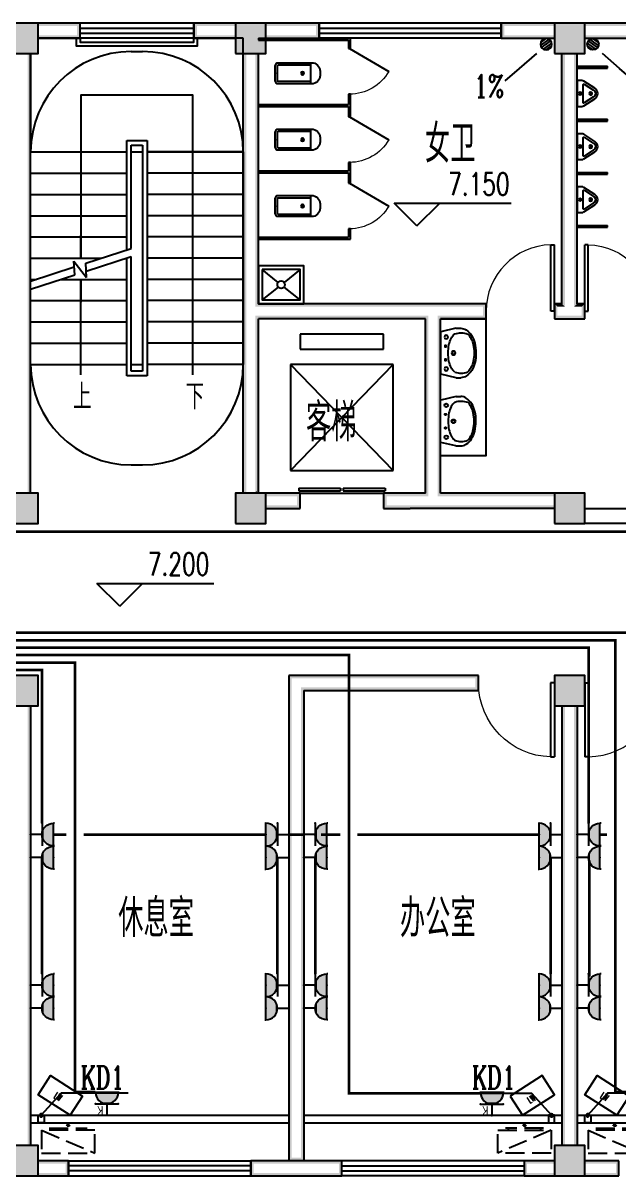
# Model space of a CAD drawing. Extents: x 6250600 to 6678662, y -692028 to -290561.
# Drawn here: x 6357684 to 6365534, y -496688 to -481488 of the extents above; entities that cross this region are included whole.
import ezdxf
from ezdxf.enums import TextEntityAlignment as Align

# ---------------------------------------------------------------- set-up
doc = ezdxf.new("R2010")
doc.units = 0
doc.header["$LTSCALE"] = 1000
doc.header["$MEASUREMENT"] = 0
doc.linetypes.add('DASH', pattern=[0.35, 0.25, -0.1])
doc.layers.get('0').update_dxf_attribs({"linetype": 'CONTINUOUS'})
for name, color, linetype in [('EQUIP-插座', 3, 'CONTINUOUS'), ('PUB_HATCH', 8, 'CONTINUOUS'), ('TEL_TEXT', 7, 'CONTINUOUS'), ('WIRE-照明', 1, 'CONTINUOUS'), ('建筑底图', 251, 'CONTINUOUS'), ('排水', 221, 'CONTINUOUS')]:
    doc.layers.add(name, color=color, linetype=linetype)
doc.styles.add('_TCH_AXIS', font='COMPLEX', dxfattribs={"bigfont": 'GBCBIG'})
doc.styles.add('_TCH_DIM', font='SIMPLEX', dxfattribs={"bigfont": 'GBCBIG'})
doc.styles.add('_TCH_LABEL', font='COMPLEX', dxfattribs={"bigfont": 'GBCBIG'})
doc.styles.add('_TEL_DIM', font='sceie.shx', dxfattribs={"width": 0.8, "height": 3.5, "bigfont": 'sceic.shx'})
doc.styles.add('DIM_FONT', font='SIMPLEX', dxfattribs={"width": 0.7, "bigfont": 'GBCBIG'})
doc.styles.add('schuco', font='sceie.shx', dxfattribs={"width": 0.7, "bigfont": 'sceic.shx'})

# ---------------------------------------------------------------- blocks, each defined once
blk = doc.blocks.new('$equip$00001848')
for p, q in [((-0.5, 1.05), (-0.5, 1)), ((0.5, 1.05), (0.5, 1)), ((0.513, 1.05), (0.513, 1)), ((1.513, 1.05), (1.513, 1)), ((-0.5, 1), (0.5, 1)), ((0.513, 1), (1.513, 1)), ((0, 0.5), (0, 0)), ((1.513, 0.5), (0.513, 0.5)), ((1.013, 0.5), (1.013, 0))]:
    blk.add_line(p, q)
for centre in [(0, 1), (1.013, 1)]:
    blk.add_arc(centre, 0.5, 180, 0)
for p in [(0, 1), (1.013, 1), (0, 0), (1.013, 0), (1.513, 0.5)]:
    blk.add_point(p)
for points in [[(0.433, 0.75), (-0.433, 0.75), (0.5, 1), (-0.5, 1)], [(0.25, 0.567), (-0.25, 0.567), (0.433, 0.75), (-0.433, 0.75)], [(0, 0.5), (0, 0.5), (0.25, 0.567), (-0.25, 0.567)], [(1.446, 0.75), (0.58, 0.75), (1.513, 1), (0.513, 1)], [(1.263, 0.567), (0.763, 0.567), (1.446, 0.75), (0.58, 0.75)], [(1.013, 0.5), (1.013, 0.5), (1.263, 0.567), (0.763, 0.567)]]:
    blk.add_solid(points)
at = {"layer": 'TEL_TEXT', "style": '_TEL_DIM', "flags": 1}
blk.add_attdef('A', text='', height=0.00002, dxfattribs=at).set_placement((0, 0), align=Align.MIDDLE_CENTER)
blk = doc.blocks.new('$equip$00001765')
for p, q in [((0, 0.55), (0, 1.05)), ((0.5, 0.55), (-0.5, 0.55)), ((-0.5, 0.05), (0.5, 0.05)), ((-0.5, 0), (-0.5, 0.05)), ((0.5, 0), (0.5, 0.05))]:
    blk.add_line(p, q)
blk.add_arc((0, 0.05), 0.5, 0, 180)
for p in [(0, 1.05), (-0.5, 0.55), (0.5, 0.55), (0, 0.05)]:
    blk.add_point(p)
for points in [[(0, 0.55), (0, 0.55), (0.25, 0.483), (-0.25, 0.483)], [(0.433, 0.3), (-0.433, 0.3), (0.5, 0.05), (-0.5, 0.05)], [(0.25, 0.483), (-0.25, 0.483), (0.433, 0.3), (-0.433, 0.3)]]:
    blk.add_solid(points)
at = {"color": 7, "style": '_TEL_DIM'}
blk.add_attdef('$TEXT$', text='', height=0.4, dxfattribs=at).set_placement((0.295, 0.837), align=Align.MIDDLE_CENTER)
at = {"color": 7, "style": '_TEL_DIM', "flags": 1}
blk.add_attdef('A', text='', height=0.00002, dxfattribs=at).set_placement((0, 0), align=Align.MIDDLE_CENTER)
blk = doc.blocks.new('_LV12')
for p, q in [((-250, -50), (-39, -219)), ((39, -219), (250, -50)), ((-250, -450), (-39, -281)), ((39, -281), (250, -450))]:
    blk.add_line(p, q)
for points in [[(300, -500), (300, 0), (-300, 0), (-300, -500)], [(250, -450), (250, -50), (-250, -50), (-250, -450)]]:
    blk.add_lwpolyline(points, close=True)
blk.add_circle((0, -250), 50)
blk = doc.blocks.new('$plan$00000344')
for p, q in [((-280, -10), (-280, 0)), ((280, 0), (280, -10)), ((-251, -189), (-251, -186)), ((-248, -183), (-250, -185))]:
    blk.add_line(p, q)
for points in [[(-280, 0), (280, 0)], [(-326, -200), (-280, -5)], [(326, -204), (280, -5)]]:
    blk.add_lwpolyline(points)
for points in [[(253, -188, 0.098208), (193, -141, 0.066287), (110, -111, 0.052428), (0, -100, 0.052428), (-110, -111, 0.066287), (-193, -141, 0.093876), (-251, -186, 0.171377)], [(-326, -200, 0.008223), (-326, -204, 0.149285)], [(-326, -266, 0.149285), (-304, -337, 0.107079), (-231, -408, 0.075625), (-131, -450, 0.062436), (-1, -467, 0.062436), (130, -452, 0.075625), (230, -410, 0.107079), (304, -339, 0.149285), (326, -268, 0.005205), (326, -266, 0.086596)], [(-250, -358, 0.091341), (-193, -401, 0.066287), (-110, -431, 0.052428), (0, -442, 0.052428), (110, -431, 0.066287), (193, -401, 0.091756), (250, -358, 0.171377)]]:
    blk.add_lwpolyline(points, format="xyb")
at = {"flags": 128}
for points in [[(-326, -204), (-326, -268)], [(326, -204), (326, -268)]]:
    blk.add_lwpolyline(points, dxfattribs=at)
for points in [[(-253, -188, 0.172546), (-250, -358, 0.726395)], [(253, -188, -0.172546), (250, -358, -0.726395)]]:
    blk.add_lwpolyline(points, format="xyb", dxfattribs=at)
for centre, radius in [((-210, -75), 24), ((-210, -75), 24), ((-210, -75), 24), ((-90, -65), 10), ((0, -170), 25), ((90, -65), 10), ((210, -75), 24)]:
    blk.add_circle(centre, radius)
at = {"lineweight": 13}
blk.add_circle((0, -170), 15, dxfattribs=at)
blk.add_arc((-250, -186), 1, 131.3224, 180)
blk = doc.blocks.new('$lvtry$00000200')
at = {"color": 0}
for p, q in [((-110, -40), (-110, -470)), ((100, -30), (-100, -30)), ((110, -470), (110, -40))]:
    blk.add_line(p, q, dxfattribs=at)
blk.add_lwpolyline([(100, 0), (-100, 0, 0.414214), (-140, -40), (-140, -480, 0.414214), (-30, -590), (30, -590, 0.414214), (140, -480), (140, -40, 0.414214)], format="xyb", close=True, dxfattribs=at)
blk.add_lwpolyline([(140, -470), (-140, -470)], dxfattribs=at)
blk.add_circle((0, -359), 20, dxfattribs=at)
for centre, start, end in [((-100, -40), 90, 180), ((100, -40), 0, 90)]:
    blk.add_arc(centre, 10, start, end, dxfattribs=at)
for p in [(0, 0), (0, -359)]:
    blk.add_point(p, dxfattribs=at)
blk = doc.blocks.new('$TCHSYS$APDOOR2D')
blk.add_line((0.5, 0), (0, 0.866))
at = {"lineweight": 13}
blk.add_arc((0.5, 0), 1, 120, 180, dxfattribs=at)
blk = doc.blocks.new('$lvtry$00000221')
at = {"color": 0}
for p, q in [((-124, -91), (-43, -216)), ((-116, -76), (116, -76)), ((43, -216), (124, -91))]:
    blk.add_line(p, q, dxfattribs=at)
blk.add_lwpolyline([(69, -231, -0.57735), (-69, -231), (-162, -88, -0.145378), (-170, -61), (-170, 0), (170, 0), (170, -61, -0.145378), (162, -88)], format="xyb", close=True, dxfattribs=at)
for centre, radius in [((0, -38), 17.7), ((0, -177), 20)]:
    blk.add_circle(centre, radius, dxfattribs=at)
for centre, radius, start, end in [((-116, -86), 10, 90, 213.0863), ((116, -86), 10, 326.9137, 90), ((0, -191), 50, 210, 330)]:
    blk.add_arc(centre, radius, start, end, dxfattribs=at)
for p in [(0, -38), (0, -177)]:
    blk.add_point(p, dxfattribs=at)
blk = doc.blocks.new('A$C2E081725')
at = {"linetype": 'DASH'}
for p, q in [((700, 94), (0, 394)), ((600, 64), (100, 64)), ((138, 94), (138, 64)), ((350, 8), (327, 39)), ((350, 49), (350, 0)), ((350, 8), (373, 39)), ((563, 94), (563, 64))]:
    blk.add_line(p, q, dxfattribs=at)
blk.add_lwpolyline([(0, 394), (0, 94), (700, 94), (700, 394)], close=True, dxfattribs=at)
blk = doc.blocks.new('$lvtry$00000171')
at = {"layer": '排水'}
for p, q in [((-74, 11), (-11, 74)), ((-70, -27), (27, 70)), ((-53, -53), (53, 53)), ((-27, -70), (70, 27)), ((11, -74), (74, -11))]:
    blk.add_line(p, q, dxfattribs=at)
blk.add_circle((0, 0), 75, dxfattribs=at)
blk.add_point((0, 0), dxfattribs=at)
blk = doc.blocks.new('_FZH')
blk.add_lwpolyline([(-0.5, -0.5), (0.5, -0.5), (0.5, 0.5), (-0.5, 0.5)], close=True)
at = {"layer": 'PUB_HATCH'}
blk.add_solid([(-0.5, -0.5), (0.5, -0.5), (-0.5, 0.5), (0.5, 0.5)], dxfattribs=at)
blk = doc.blocks.new('$WINLIB2D$00000001')
at = {"color": 0}
for points in [[(-0.5, 0.5), (-0.5, -0.5)], [(-0.5, 0.5), (0.5, 0.5)], [(0.5, -0.5), (0.5, 0.5)], [(0.5, 0.1667), (-0.5, 0.1667)], [(0.5, -0.1667), (-0.5, -0.1667)], [(-0.5, -0.5), (0.5, -0.5)]]:
    blk.add_lwpolyline(points, dxfattribs=at)
blk = doc.blocks.new('$TCHSYS$WIN2D')
for p, q in [((-0.5, 0.5), (0.5, 0.5)), ((-0.5, 0.5), (-0.5, -0.5)), ((0.5, 0.5), (0.5, -0.5)), ((0.5, 0.167), (-0.5, 0.167)), ((0.5, -0.167), (-0.5, -0.167)), ((-0.5, -0.5), (0.5, -0.5))]:
    blk.add_line(p, q)
blk = doc.blocks.new('$DorLib2D$00000001')
for p, q in [((0.45, 0.975), (0.5, 0.975)), ((0.45, 0), (0.45, 0.975)), ((0.5, 0), (0.5, 0.975)), ((0.5, 0), (0.45, 0))]:
    blk.add_line(p, q)
at = {"lineweight": 13}
blk.add_arc((0.475, 0), 0.975, 91.4693, 180, dxfattribs=at)
blk = doc.blocks.new('$TCHSYS$LDOR22D')
for p, q in [((-0.517, 0.833), (-0.017, 0.833)), ((-0.517, 0.833), (-0.517, 0.667)), ((-0.017, 0.833), (-0.017, 0.667)), ((0.017, 0.833), (0.017, 0.667)), ((0.017, 0.833), (0.517, 0.833)), ((0.517, 0.833), (0.517, 0.667)), ((-0.517, 0.667), (-0.017, 0.667)), ((0.017, 0.667), (0.517, 0.667)), ((-0.5, 0.5), (0.5, 0.5))]:
    blk.add_line(p, q)

msp = doc.modelspace()

# ---------------------------------------------------------------- hatches: boundary and pattern name
at = {"layer": '建筑底图'}
for points in [[(6357884.5, -481487.6), (6357484.5, -481487.6), (6357524.5, -481527.6), (6357844.5, -481527.6)], [(6357884.5, -481887.6), (6357884.5, -481487.6), (6357844.5, -481527.6), (6357844.5, -481847.6)], [(6357884.5, -481487.6), (6357884.5, -481527.6), (6358394.5, -481527.6), (6358434.5, -481487.6)], [(6358434.5, -481687.6), (6358434.5, -481487.6), (6358394.5, -481527.6), (6358394.5, -481647.6)], [(6360484.5, -481527.6), (6360484.5, -481487.6), (6359934.5, -481487.6), (6359974.5, -481527.6)], [(6359934.5, -481487.6), (6359934.5, -481687.6), (6359974.5, -481647.6), (6359974.5, -481527.6)], [(6360884.5, -481487.6), (6360484.5, -481487.6), (6360524.5, -481527.6), (6360844.5, -481527.6)], [(6360484.5, -481487.6), (6360484.5, -481887.6), (6360524.5, -481847.6), (6360524.5, -481527.6)], [(6360884.5, -481887.6), (6360884.5, -481487.6), (6360844.5, -481527.6), (6360844.5, -481847.6)], [(6360884.5, -481487.6), (6360884.5, -481527.6), (6361544.5, -481527.6), (6361584.5, -481487.6)], [(6361584.5, -481687.6), (6361584.5, -481487.6), (6361544.5, -481527.6), (6361544.5, -481647.6)], [(6364684.5, -481527.6), (6364684.5, -481487.6), (6363984.5, -481487.6), (6364024.5, -481527.6)], [(6363984.5, -481487.6), (6363984.5, -481687.6), (6364024.5, -481647.6), (6364024.5, -481527.6)], [(6365084.5, -481487.6), (6364684.5, -481487.6), (6364724.5, -481527.6), (6365044.5, -481527.6)], [(6364684.5, -481487.6), (6364684.5, -481887.6), (6364724.5, -481847.6), (6364724.5, -481527.6)], [(6365084.5, -481887.6), (6365084.5, -481487.6), (6365044.5, -481527.6), (6365044.5, -481847.6)], [(6365084.5, -481487.6), (6365084.5, -481527.6), (6365744.5, -481527.6), (6365784.5, -481487.6)], [(6357884.5, -481647.6), (6357884.5, -481687.6), (6358434.5, -481687.6), (6358394.5, -481647.6)], [(6360484.5, -481687.6), (6360484.5, -481647.6), (6359974.5, -481647.6), (6359934.5, -481687.6)], [(6360884.5, -481647.6), (6360884.5, -481687.6), (6361584.5, -481687.6), (6361544.5, -481647.6)], [(6364684.5, -481687.6), (6364684.5, -481647.6), (6364024.5, -481647.6), (6363984.5, -481687.6)], [(6365084.5, -481647.6), (6365084.5, -481687.6), (6365784.5, -481687.6), (6365744.5, -481647.6)], [(6357484.5, -481887.6), (6357884.5, -481887.6), (6357844.5, -481847.6), (6357524.5, -481847.6)], [(6357784.5, -481887.6), (6357744.5, -481887.6), (6357744.5, -486387.5), (6357784.5, -486387.5)], [(6360484.5, -481887.6), (6360884.5, -481887.6), (6360844.5, -481847.6), (6360524.5, -481847.6)], [(6360624.5, -481887.6), (6360584.5, -481887.6), (6360584.5, -485287.6), (6360624.5, -485287.6)], [(6360784.5, -481887.6), (6360744.5, -481887.6), (6360744.5, -485227.6), (6360784.5, -485187.6)], [(6364684.5, -481887.6), (6365084.5, -481887.6), (6365044.5, -481847.6), (6364724.5, -481847.6)], [(6364824.5, -481887.6), (6364784.5, -481887.6), (6364784.5, -485187.6), (6364824.5, -485227.6)], [(6364984.5, -481887.6), (6364944.5, -481887.6), (6364944.5, -485227.6), (6364984.5, -485187.6)], [(6360584.5, -487687.6), (6360624.5, -487687.6), (6360624.5, -485287.6), (6360584.5, -485287.6)], [(6362784.5, -485187.6), (6360784.5, -485187.6), (6360744.5, -485227.6), (6362784.5, -485227.6)], [(6363084.5, -485187.6), (6362784.5, -485187.6), (6362784.5, -485227.6), (6363084.5, -485227.6)], [(6363784.5, -485187.6), (6363084.5, -485187.6), (6363084.5, -485227.6), (6363744.5, -485227.6)], [(6363784.5, -485387.6), (6363784.5, -485187.6), (6363744.5, -485227.6), (6363744.5, -485347.6)], [(6364784.5, -485187.6), (6364684.5, -485187.6), (6364724.5, -485227.6), (6364824.5, -485227.6)], [(6364684.5, -485187.6), (6364684.5, -485387.6), (6364724.5, -485347.6), (6364724.5, -485227.6)], [(6365084.5, -485187.6), (6364984.5, -485187.6), (6364944.5, -485227.6), (6365044.5, -485227.6)], [(6365084.5, -485387.6), (6365084.5, -485187.6), (6365044.5, -485227.6), (6365044.5, -485347.6)], [(6362784.5, -485387.6), (6360784.5, -485387.6), (6360744.5, -485347.6), (6362784.5, -485347.6)], [(6360744.5, -487687.6), (6360784.5, -487687.6), (6360784.5, -485387.6), (6360744.5, -485347.6)], [(6362984.5, -485387.6), (6362784.5, -485387.6), (6362784.5, -485347.6), (6363024.5, -485347.6)], [(6362984.5, -487687.6), (6362984.5, -485387.6), (6363024.5, -485347.6), (6363024.5, -487727.6)], [(6363184.5, -487687.6), (6363184.5, -485387.6), (6363144.5, -485347.6), (6363144.5, -487727.6)], [(6363184.5, -485387.6), (6363784.5, -485387.6), (6363744.5, -485347.6), (6363144.5, -485347.6)], [(6364684.5, -485387.6), (6364884.5, -485387.6), (6364884.5, -485347.6), (6364724.5, -485347.6)], [(6364884.5, -485387.6), (6365084.5, -485387.6), (6365044.5, -485347.6), (6364884.5, -485347.6)], [(6357744.5, -487687.6), (6357784.5, -487687.6), (6357784.5, -486387.5), (6357744.5, -486387.5)], [(6357884.5, -487687.6), (6357484.5, -487687.6), (6357524.5, -487727.6), (6357844.5, -487727.6)], [(6357884.5, -488087.6), (6357884.5, -487687.6), (6357844.5, -487727.6), (6357844.5, -488047.6)], [(6360884.5, -487687.6), (6360484.5, -487687.6), (6360524.5, -487727.6), (6360844.5, -487727.6)], [(6360484.5, -487687.6), (6360484.5, -488087.6), (6360524.5, -488047.6), (6360524.5, -487727.6)], [(6360727.9, -487687.6), (6360784.5, -487687.6), (6360756.2, -487659.3)], [(6360884.5, -488087.6), (6360884.5, -487687.6), (6360844.5, -487727.6), (6360844.5, -488047.6)], [(6360884.5, -487687.6), (6360884.5, -487727.6), (6361294.5, -487727.6), (6361334.5, -487687.6)], [(6361334.5, -487887.6), (6361334.5, -487687.6), (6361294.5, -487727.6), (6361294.5, -487847.6)], [(6362784.5, -487687.6), (6362434.5, -487687.6), (6362474.5, -487727.6), (6362784.5, -487727.6)], [(6362434.5, -487687.6), (6362434.5, -487887.6), (6362474.5, -487847.6), (6362474.5, -487727.6)], [(6362984.5, -487687.6), (6362784.5, -487687.6), (6362784.5, -487727.6), (6363024.5, -487727.6)], [(6364684.5, -487727.6), (6364684.5, -487687.6), (6363184.5, -487687.6), (6363144.5, -487727.6)], [(6365084.5, -487687.6), (6364684.5, -487687.6), (6364724.5, -487727.6), (6365044.5, -487727.6)], [(6364684.5, -487687.6), (6364684.5, -488087.6), (6364724.5, -488047.6), (6364724.5, -487727.6)], [(6365084.5, -488087.6), (6365084.5, -487687.6), (6365044.5, -487727.6), (6365044.5, -488047.6)], [(6360884.5, -487847.6), (6360884.5, -487887.6), (6361334.5, -487887.6), (6361294.5, -487847.6)], [(6362434.5, -487887.6), (6362784.5, -487887.6), (6362784.5, -487847.6), (6362474.5, -487847.6)], [(6363084.5, -487887.6), (6362784.5, -487887.6), (6362784.5, -487847.6), (6363084.5, -487847.6)], [(6364684.5, -487887.6), (6364684.5, -487847.6), (6363084.5, -487847.6), (6363084.5, -487887.6)], [(6357484.5, -488087.6), (6357884.5, -488087.6), (6357844.5, -488047.6), (6357524.5, -488047.6)], [(6360484.5, -488087.6), (6360884.5, -488087.6), (6360844.5, -488047.6), (6360524.5, -488047.6)], [(6364684.5, -488087.6), (6365084.5, -488087.6), (6365044.5, -488047.6), (6364724.5, -488047.6)], [(6357884.5, -490087.6), (6357484.5, -490087.6), (6357524.5, -490127.6), (6357844.5, -490127.6)], [(6357884.5, -490487.6), (6357884.5, -490087.6), (6357844.5, -490127.6), (6357844.5, -490447.6)], [(6363684.5, -490087.6), (6361184.5, -490087.6), (6361224.5, -490127.6), (6363644.5, -490127.6)], [(6361184.5, -490087.6), (6361184.5, -496487.6), (6361224.5, -496487.6), (6361224.5, -490127.6)], [(6363684.5, -490287.6), (6363684.5, -490087.6), (6363644.5, -490127.6), (6363644.5, -490247.6)], [(6365084.5, -490087.6), (6364684.5, -490087.6), (6364724.5, -490127.6), (6365044.5, -490127.6)], [(6364684.5, -490087.6), (6364684.5, -490487.6), (6364724.5, -490447.6), (6364724.5, -490127.6)], [(6365084.5, -490487.6), (6365084.5, -490087.6), (6365044.5, -490127.6), (6365044.5, -490447.6)], [(6361384.5, -490287.6), (6363684.5, -490287.6), (6363644.5, -490247.6), (6361344.5, -490247.6)], [(6361384.5, -490287.6), (6361384.5, -496487.6), (6361344.5, -496487.6), (6361344.5, -490247.6)], [(6357484.5, -490487.6), (6357884.5, -490487.6), (6357844.5, -490447.6), (6357524.5, -490447.6)], [(6357744.5, -496287.6), (6357784.5, -496287.6), (6357784.5, -490487.6), (6357744.5, -490487.6)], [(6364684.5, -490487.6), (6365084.5, -490487.6), (6365044.5, -490447.6), (6364724.5, -490447.6)], [(6364784.5, -496287.6), (6364824.5, -496287.6), (6364824.5, -490487.6), (6364784.5, -490487.6)], [(6364944.5, -496287.6), (6364984.5, -496287.6), (6364984.5, -490487.6), (6364944.5, -490487.6)], [(6357884.5, -496287.6), (6357484.5, -496287.6), (6357524.5, -496327.6), (6357844.5, -496327.6)], [(6357884.5, -496687.6), (6357884.5, -496287.6), (6357844.5, -496327.6), (6357844.5, -496647.6)], [(6365084.5, -496287.6), (6364684.5, -496287.6), (6364724.5, -496327.6), (6365044.5, -496327.6)], [(6364684.5, -496287.6), (6364684.5, -496687.6), (6364724.5, -496647.6), (6364724.5, -496327.6)], [(6365084.5, -496687.6), (6365084.5, -496287.6), (6365044.5, -496327.6), (6365044.5, -496647.6)], [(6357884.5, -496487.6), (6357884.5, -496527.6), (6358244.5, -496527.6), (6358284.5, -496487.6)], [(6358284.5, -496687.6), (6358284.5, -496487.6), (6358244.5, -496527.6), (6358244.5, -496647.6)], [(6361284.5, -496487.6), (6360684.5, -496487.6), (6360724.5, -496527.6), (6361284.5, -496527.6)], [(6360684.5, -496487.6), (6360684.5, -496687.6), (6360724.5, -496647.6), (6360724.5, -496527.6)], [(6361384.5, -496487.6), (6361184.5, -496487.6), (6361184.5, -496447.6), (6361384.5, -496447.6)], [(6361884.5, -496487.6), (6361284.5, -496487.6), (6361284.5, -496527.6), (6361844.5, -496527.6)], [(6361884.5, -496687.6), (6361884.5, -496487.6), (6361844.5, -496527.6), (6361844.5, -496647.6)], [(6364684.5, -496527.6), (6364684.5, -496487.6), (6364284.5, -496487.6), (6364324.5, -496527.6)], [(6364284.5, -496487.6), (6364284.5, -496687.6), (6364324.5, -496647.6), (6364324.5, -496527.6)], [(6365084.5, -496487.6), (6365084.5, -496527.6), (6365494.5, -496527.6), (6365534.5, -496487.6)], [(6365534.5, -496687.6), (6365534.5, -496487.6), (6365494.5, -496527.6), (6365494.5, -496647.6)], [(6357484.5, -496687.6), (6357884.5, -496687.6), (6357844.5, -496647.6), (6357524.5, -496647.6)], [(6357884.5, -496647.6), (6357884.5, -496687.6), (6358284.5, -496687.6), (6358244.5, -496647.6)], [(6360684.5, -496687.6), (6361284.5, -496687.6), (6361284.5, -496647.6), (6360724.5, -496647.6)], [(6361284.5, -496687.6), (6361884.5, -496687.6), (6361844.5, -496647.6), (6361284.5, -496647.6)], [(6364684.5, -496687.6), (6364684.5, -496647.6), (6364324.5, -496647.6), (6364284.5, -496687.6)], [(6364684.5, -496687.6), (6365084.5, -496687.6), (6365044.5, -496647.6), (6364724.5, -496647.6)], [(6365084.5, -496647.6), (6365084.5, -496687.6), (6365534.5, -496687.6), (6365494.5, -496647.6)]]:
    msp.add_hatch(color=256, dxfattribs=at).paths.add_polyline_path(points)

# ---------------------------------------------------------------- linework, layer by layer
at = {"layer": 'WIRE-照明', "color": 1, "const_width": 35}
for points in [[(6357934.5, -492037.1), (6357934.5, -490016.5), (6354668.7, -490016.5), (6354668.7, -486588.9)], [(6358638.5, -495580.1), (6358369, -495580.1), (6358369, -489918.5), (6354786.5, -489918.5), (6354786.5, -486667.5)], [(6371024.9, -495597.7), (6369217.8, -495597.7), (6369217.8, -489526.7), (6355266.5, -489526.7), (6355266.5, -486667.5)], [(6358256.5, -492186.9), (6358084.5, -492186.9)], [(6360884.5, -492186.9), (6358481.5, -492186.9)], [(6361384.5, -492187.1), (6361184.5, -492187.1)], [(6361684.5, -492187), (6361609.5, -492186.9)], [(6361864.9, -492187), (6361684.5, -492187)], [(6364484.5, -492187.1), (6362089.9, -492187)], [(6365376.5, -492187), (6365284.5, -492186.9)], [(6357934.5, -494023.8), (6357934.5, -492490.9)], [(6361034.5, -494023.8), (6361034.5, -492490.9)], [(6361534.5, -494023.8), (6361534.5, -492490.9)], [(6364634.5, -494023.8), (6364634.5, -492490.9)], [(6365144.5, -494061.3), (6365144.5, -492528.4)]]:
    msp.add_lwpolyline(points, dxfattribs=at)
at = {"layer": 'WIRE-照明', "const_width": 35}
for points in [[(6354906.5, -486667.5), (6354906.5, -489820.6), (6361977.4, -489820.6), (6361977.4, -495597.7), (6363711.5, -495597.7)], [(6355026.5, -486667.5), (6355026.5, -489722.6), (6365134.5, -489722.6), (6365134.5, -492037.1)], [(6355146.5, -486667.5), (6355146.5, -489624.7), (6365489, -489624.7), (6365489, -495581.6), (6365733.1, -495581.6)], [(6355386.5, -486907.8), (6355386.5, -488194.1), (6367236.1, -488194.1), (6367236.1, -487311.7)]]:
    msp.add_lwpolyline(points, dxfattribs=at)
at = {"layer": '建筑底图'}
for p, q in [((6358434.5, -481487.6), (6357884.5, -481487.6)), ((6358434.5, -481687.6), (6358434.5, -481487.6)), ((6360484.5, -481487.6), (6359934.5, -481487.6)), ((6359934.5, -481487.6), (6359934.5, -481687.6)), ((6361584.5, -481487.6), (6360884.5, -481487.6)), ((6361584.5, -481687.6), (6361584.5, -481487.6)), ((6364684.5, -481487.6), (6363984.5, -481487.6)), ((6363984.5, -481487.6), (6363984.5, -481687.6)), ((6365784.5, -481487.6), (6365084.5, -481487.6)), ((6360584.5, -481687.6), (6357884.5, -481687.6)), ((6357884.5, -481687.6), (6358434.5, -481687.6)), ((6360484.5, -481687.6), (6357884.5, -481687.6)), ((6359934.5, -481687.6), (6360484.5, -481687.6)), ((6360584.5, -483087.6), (6360584.5, -481687.6)), ((6360784.5, -481687.6), (6360784.5, -481712.6)), ((6360784.5, -481687.6), (6361997, -481687.6)), ((6360884.5, -481687.6), (6361584.5, -481687.6)), ((6361997, -481825.1), (6361997, -481687.6)), ((6363984.5, -481687.6), (6364684.5, -481687.6)), ((6365084.5, -481687.6), (6365784.5, -481687.6)), ((6360784.5, -481712.6), (6361972, -481712.6)), ((6361972, -481712.6), (6361972, -481825.1)), ((6361972, -481825.1), (6361997, -481825.1)), ((6357784.5, -481887.6), (6357784.5, -483087.6)), ((6357784.5, -486387.5), (6357784.5, -481887.6)), ((6357784.5, -481887.6), (6357784.5, -483187.6)), ((6359109.5, -481862.6), (6359259.5, -481862.6)), ((6360584.5, -485287.6), (6360584.5, -481887.6)), ((6360584.5, -483187.6), (6360584.5, -481887.6)), ((6360784.5, -485187.6), (6360784.5, -481887.6)), ((6364784.5, -485187.6), (6364784.5, -481887.6)), ((6364984.5, -485187.6), (6364984.5, -481887.6)), ((6364984.5, -482082), (6364984.5, -482057)), ((6364984.5, -482057), (6365384.5, -482057)), ((6364984.5, -482082), (6365384.5, -482082)), ((6365384.5, -482082), (6365384.5, -482057)), ((6361972, -482425.1), (6361972, -482562.6)), ((6361997, -482425.1), (6361972, -482425.1)), ((6361997, -482575.1), (6361997, -482425.1)), ((6360784.5, -482562.6), (6360784.5, -482587.6)), ((6360784.5, -482562.6), (6361972, -482562.6)), ((6360784.5, -482587.6), (6361972, -482587.6)), ((6361972, -482587.6), (6361972, -482725.1)), ((6361997, -482725.1), (6361997, -482575.1)), ((6361972, -482725.1), (6361997, -482725.1)), ((6364984.5, -482781.4), (6364984.5, -482756.4)), ((6364984.5, -482756.4), (6365384.5, -482756.4)), ((6364984.5, -482781.4), (6365384.5, -482781.4)), ((6365384.5, -482781.4), (6365384.5, -482756.4)), ((6359049.5, -484478.7), (6359049.5, -483037.6)), ((6359049.5, -483037.6), (6359319.5, -483037.6)), ((6359319.5, -483037.6), (6359319.5, -486137.6)), ((6357784.5, -484890.9), (6357784.5, -483187.6)), ((6357784.5, -483187.6), (6359049.5, -483187.6)), ((6357784.5, -483187.6), (6359049.5, -483187.6)), ((6359109.5, -484459.1), (6359109.5, -483097.6)), ((6359109.5, -483097.6), (6359259.5, -483097.6)), ((6359109.5, -484459.1), (6359109.5, -483187.6)), ((6359109.5, -483187.6), (6359259.5, -483187.6)), ((6359259.5, -483097.6), (6359259.5, -486077.6)), ((6359259.5, -483187.6), (6359259.5, -485987.6)), ((6360584.5, -483187.6), (6359319.5, -483187.6)), ((6359319.5, -483187.6), (6360584.5, -483187.6)), ((6360584.5, -483187.6), (6360584.5, -485987.6)), ((6361972, -483325.1), (6361972, -483437.6)), ((6361997, -483325.1), (6361972, -483325.1)), ((6361997, -483450.1), (6361997, -483325.1)), ((6357784.5, -483467.6), (6359049.5, -483467.6)), ((6360584.5, -483467.6), (6359319.5, -483467.6)), ((6360784.5, -483437.6), (6360784.5, -483462.6)), ((6360784.5, -483437.6), (6361972, -483437.6)), ((6360784.5, -483462.6), (6361972, -483462.6)), ((6361972, -483462.6), (6361972, -483600.1)), ((6361997, -483600.1), (6361997, -483450.1)), ((6364984.5, -483480.9), (6364984.5, -483455.9)), ((6364984.5, -483455.9), (6365384.5, -483455.9)), ((6364984.5, -483480.9), (6365384.5, -483480.9)), ((6365384.5, -483480.9), (6365384.5, -483455.9)), ((6361972, -483600.1), (6361997, -483600.1)), ((6357784.5, -483747.6), (6359049.5, -483747.6)), ((6360584.5, -483747.6), (6359319.5, -483747.6)), ((6362874, -484162.8), (6362574, -483862.8)), ((6362574, -483862.8), (6364114.3, -483862.8)), ((6362874, -484162.8), (6363174, -483862.8)), ((6357784.5, -484027.6), (6359049.5, -484027.6)), ((6360584.5, -484027.6), (6359319.5, -484027.6)), ((6361972, -484200.1), (6361972, -484312.6)), ((6361997, -484200.1), (6361972, -484200.1)), ((6361997, -484337.6), (6361997, -484200.1)), ((6364984.5, -484180.4), (6364984.5, -484155.4)), ((6364984.5, -484155.4), (6365384.5, -484155.4)), ((6364984.5, -484180.4), (6365384.5, -484180.4)), ((6365384.5, -484180.4), (6365384.5, -484155.4)), ((6357784.5, -484307.6), (6359049.5, -484307.6)), ((6360584.5, -484307.6), (6359319.5, -484307.6)), ((6360784.5, -484312.6), (6360784.5, -484337.6)), ((6360784.5, -484312.6), (6361972, -484312.6)), ((6360784.5, -484337.6), (6361997, -484337.6)), ((6358510.7, -484654.3), (6359109.5, -484459.1)), ((6358516.2, -484757.6), (6359109.5, -484564.3)), ((6359109.5, -485987.6), (6359109.5, -484564.3)), ((6359109.5, -486077.6), (6359109.5, -484564.3)), ((6357784.5, -484587.6), (6358715.2, -484587.6)), ((6357784.5, -484890.9), (6358358.8, -484703.7)), ((6357784.5, -485427.6), (6357784.5, -484705)), ((6358364.3, -484807.1), (6358354.8, -484628.9)), ((6358354.8, -484628.9), (6358520.6, -484840.8)), ((6358520.6, -484840.8), (6358510.7, -484654.3)), ((6359037.9, -484587.6), (6359049.5, -484587.6)), ((6359049.5, -486137.6), (6359049.5, -484583.8)), ((6360584.5, -484587.6), (6359319.5, -484587.6)), ((6357784.5, -484996.1), (6358364.3, -484807.1)), ((6357784.5, -484867.6), (6357856, -484867.6)), ((6358178.8, -484867.6), (6359049.5, -484867.6)), ((6360584.5, -484867.6), (6359319.5, -484867.6)), ((6357784.5, -485987.6), (6357784.5, -484996.1)), ((6357784.5, -485147.6), (6359049.5, -485147.6)), ((6360584.5, -485147.6), (6359319.5, -485147.6)), ((6360584.5, -487687.6), (6360584.5, -485287.6)), ((6362784.5, -485187.6), (6360784.5, -485187.6)), ((6363084.5, -485187.6), (6362784.5, -485187.6)), ((6363784.5, -485187.6), (6363084.5, -485187.6)), ((6363784.5, -485387.6), (6363784.5, -485187.6)), ((6364784.5, -485187.6), (6364684.5, -485187.6)), ((6364684.5, -485187.6), (6364684.5, -485387.6)), ((6365084.5, -485187.6), (6364984.5, -485187.6)), ((6365084.5, -485387.6), (6365084.5, -485187.6)), ((6357784.5, -485427.6), (6359049.5, -485427.6)), ((6360584.5, -485427.6), (6359319.5, -485427.6)), ((6362784.5, -485387.6), (6360784.5, -485387.6)), ((6360784.5, -487687.6), (6360784.5, -485387.6)), ((6362984.5, -485387.6), (6362784.5, -485387.6)), ((6362984.5, -487687.6), (6362984.5, -485387.6)), ((6363184.5, -487687.6), (6363184.5, -485387.6)), ((6363184.5, -485387.6), (6363784.5, -485387.6)), ((6364684.5, -485387.6), (6364884.5, -485387.6)), ((6364884.5, -485387.6), (6365084.5, -485387.6)), ((6362434.5, -485587.6), (6361334.5, -485587.6)), ((6361334.5, -485587.6), (6361334.5, -485787.6)), ((6362434.5, -485787.6), (6362434.5, -485587.6)), ((6357784.5, -485707.6), (6359049.5, -485707.6)), ((6360584.5, -485707.6), (6359319.5, -485707.6)), ((6361334.5, -485787.6), (6362434.5, -485787.6)), ((6357784.5, -485987.6), (6359049.5, -485987.6)), ((6359109.5, -485987.6), (6359259.5, -485987.6)), ((6359259.5, -486077.6), (6359109.5, -486077.6)), ((6360584.5, -485987.6), (6359319.5, -485987.6)), ((6361209.5, -487387.6), (6362559.5, -485987.6)), ((6361209.5, -485987.6), (6362559.5, -487387.6)), ((6362559.5, -485987.6), (6361209.5, -485987.6)), ((6361209.5, -485987.6), (6361209.5, -487387.6)), ((6362559.5, -487387.6), (6362559.5, -485987.6)), ((6359319.5, -486137.6), (6359049.5, -486137.6)), ((6357784.5, -487687.6), (6357784.5, -486387.5)), ((6359109.5, -487312.6), (6359259.5, -487312.6)), ((6361209.5, -487387.6), (6362559.5, -487387.6)), ((6361334.5, -487687.6), (6360884.5, -487687.6)), ((6361334.5, -487887.6), (6361334.5, -487687.6)), ((6362784.5, -487687.6), (6362434.5, -487687.6)), ((6362434.5, -487687.6), (6362434.5, -487887.6)), ((6362984.5, -487687.6), (6362784.5, -487687.6)), ((6364684.5, -487687.6), (6363184.5, -487687.6)), ((6360884.5, -487887.6), (6361334.5, -487887.6)), ((6362434.5, -487887.6), (6362784.5, -487887.6)), ((6363084.5, -487887.6), (6362784.5, -487887.6)), ((6364684.5, -487887.6), (6363084.5, -487887.6)), ((6365084.5, -487887.6), (6366284.5, -487887.6)), ((6366284.5, -488087.6), (6365084.5, -488087.6)), ((6358958.3, -489174.8), (6358658.3, -488874.8)), ((6358658.3, -488874.8), (6360198.6, -488874.8)), ((6358958.3, -489174.8), (6359258.3, -488874.8)), ((6363684.5, -490087.6), (6361184.5, -490087.6)), ((6361184.5, -490087.6), (6361184.5, -496487.6)), ((6363684.5, -490287.6), (6363684.5, -490087.6)), ((6361384.5, -490287.6), (6363684.5, -490287.6)), ((6361384.5, -490287.6), (6361384.5, -496487.6)), ((6357784.5, -490487.6), (6357784.5, -496287.6)), ((6364784.5, -490487.6), (6364784.5, -496287.6)), ((6364984.5, -490487.6), (6364984.5, -496287.6)), ((6357784.5, -495887.6), (6361184.5, -495887.6)), ((6361384.5, -495887.6), (6364784.5, -495887.6)), ((6364984.5, -495887.6), (6368484.5, -495887.6)), ((6357784.5, -495987.6), (6361184.5, -495987.6)), ((6361384.5, -495987.6), (6364784.5, -495987.6)), ((6364984.5, -495987.6), (6368484.5, -495987.6)), ((6358284.5, -496487.6), (6357884.5, -496487.6)), ((6358284.5, -496687.6), (6358284.5, -496487.6)), ((6361284.5, -496487.6), (6360684.5, -496487.6)), ((6360684.5, -496487.6), (6360684.5, -496687.6)), ((6361384.5, -496487.6), (6361184.5, -496487.6)), ((6361884.5, -496487.6), (6361284.5, -496487.6)), ((6361884.5, -496687.6), (6361884.5, -496487.6)), ((6364684.5, -496487.6), (6364284.5, -496487.6)), ((6364284.5, -496487.6), (6364284.5, -496687.6)), ((6365534.5, -496487.6), (6365084.5, -496487.6)), ((6365534.5, -496687.6), (6365534.5, -496487.6)), ((6357884.5, -496687.6), (6358284.5, -496687.6)), ((6360684.5, -496687.6), (6361284.5, -496687.6)), ((6361284.5, -496687.6), (6361884.5, -496687.6)), ((6364284.5, -496687.6), (6364684.5, -496687.6)), ((6365084.5, -496687.6), (6365534.5, -496687.6))]:
    msp.add_line(p, q, dxfattribs=at)
for points in [[(6358384.5, -481687.6), (6358384.5, -481787.6), (6359984.5, -481787.6), (6359984.5, -481687.6)], [(6358434.5, -481687.6), (6358434.5, -481737.6), (6359934.5, -481737.6), (6359934.5, -481687.6)], [(6364036.2, -482249.6), (6364225.4, -482084.6), (6364451.6, -481887.5)], [(6365732.8, -482249.6), (6365543.5, -482084.6), (6365317.4, -481887.5)], [(6359922, -486127.6), (6359922, -482437.6), (6358447, -482437.6), (6358447, -484587.6), (6358447, -484287.6)], [(6358447, -486127.6), (6358447, -484867.6), (6358447, -485167.6)], [(6363184.5, -487187.6), (6363784.5, -487187.6), (6363784.5, -485387.6), (6363184.5, -485387.6)], [(6359067.1, -495597.7), (6358186.1, -495597.7), (6357924.5, -495887.6)], [(6363501.8, -495597.7), (6364382.9, -495597.7), (6364644.5, -495887.6)], [(6366367.1, -495597.7), (6365386.1, -495597.7), (6365124.5, -495887.6)]]:
    msp.add_lwpolyline(points, dxfattribs=at)
for points in [[(6358467.3, -495635.2), (6358305.2, -495887.6), (6357884.5, -495617.4), (6358046.6, -495364.9)], [(6364101.7, -495635.2), (6364263.8, -495887.6), (6364684.5, -495617.4), (6364522.3, -495364.9)], [(6365667.3, -495635.2), (6365505.2, -495887.6), (6365084.5, -495617.4), (6365246.6, -495364.9)], [(6357964.5, -495987.6), (6357884.5, -495987.6), (6357884.5, -495887.6), (6357964.5, -495887.6)], [(6364604.5, -495987.6), (6364684.5, -495987.6), (6364684.5, -495887.6), (6364604.5, -495887.6)], [(6365164.5, -495987.6), (6365084.5, -495987.6), (6365084.5, -495887.6), (6365164.5, -495887.6)]]:
    msp.add_lwpolyline(points, close=True, dxfattribs=at)
for points in [[(6357937.9, -495872.7, 1), (6357911.1, -495902.4, 1)], [(6364631.1, -495872.7, 1), (6364657.9, -495902.4, 1)], [(6365137.9, -495872.7, 1), (6365111.1, -495902.4, 1)]]:
    msp.add_lwpolyline(points, format="xyb", close=True, dxfattribs=at)
for centre, start, end in [((6359109.5, -483187.6), 90, 180), ((6359259.5, -483187.6), 0, 90), ((6359109.5, -485987.6), 180, 270), ((6359259.5, -485987.6), 270, 360)]:
    msp.add_arc(centre, 1325, start, end, dxfattribs=at)

# ---------------------------------------------------------------- block references
at = {"layer": 'EQUIP-插座', "color": 0, "yscale": 300, "zscale": 300}
for p, xscale, rotation in [((6357784.5, -492490.9), -300, 270), ((6361184.5, -492490.9), 300, 90), ((6361384.5, -492490.9), -300, 270), ((6364784.5, -492490.9), 300, 90), ((6364984.5, -492490.9), -300, 270), ((6357784.5, -494477.6), -300, 270), ((6361184.5, -494477.6), 300, 90), ((6361384.5, -494477.6), -300, 270), ((6364784.5, -494477.6), 300, 90), ((6364984.5, -494477.6), -300, 270)]:
    msp.add_blockref('$equip$00001848', p, dxfattribs=dict(at, xscale=xscale, rotation=rotation))
at = {"layer": 'EQUIP-插座', "color": 1, "xscale": 300, "yscale": 300, "zscale": 300, "rotation": 180}
for p in [(6358788.5, -495572.6), (6363861.3, -495574.1)]:
    msp.add_blockref('$equip$00001765', p, dxfattribs=at).add_auto_attribs({'$TEXT$': 'K'})
at = {"layer": '建筑底图'}
for name, p, xscale, yscale, zscale in [('_FZH', (6357684.5, -481687.6), 400, 400, 400), ('_FZH', (6360684.5, -481687.6), 400, 400, 400), ('_FZH', (6364884.5, -481687.6), 400, 400, 400), ('_FZH', (6357684.5, -487887.6), 400, 400, 400), ('_FZH', (6360684.5, -487887.6), 400, 400, 400), ('_FZH', (6364884.5, -487887.6), 400, 400, 400), ('_FZH', (6357684.5, -490287.6), 400, 400, 400), ('$DorLib2D$00000001', (6364184.5, -490187.6), 1000, -1000, 1000), ('_FZH', (6364884.5, -490287.6), 400, 400, 400), ('$DorLib2D$00000001', (6365584.5, -490187.6), -1000, -1000, -1000), ('_FZH', (6357684.5, -496487.6), 400, 400, 400), ('_FZH', (6364884.5, -496487.6), 400, 400, 400)]:
    msp.add_blockref(name, p, dxfattribs=dict(at, xscale=xscale, yscale=yscale, zscale=zscale))
for name, p, xscale, yscale, zscale, rotation in [('$TCHSYS$WIN2D', (6359184.5, -481587.6), -1500, -199.9999928057659, -1500, 3.583181751309894e-08), ('$WINLIB2D$00000001', (6362784.5, -481587.6), -2400, -199.999998777872, -2400, 6.839720789741932e-08), ('$TCHSYS$APDOOR2D', (6361984.5, -482125.1), -600, 600, 25, 270), ('$TCHSYS$APDOOR2D', (6361984.5, -483025.1), -600, 600, 25, 270), ('$TCHSYS$APDOOR2D', (6361984.5, -483900.1), -600, 600, 25, 270), ('$DorLib2D$00000001', (6364234.5, -485287.6), -900, -900, -900, 180), ('$DorLib2D$00000001', (6365534.5, -485287.6), 900, -900, 900, 180.0000000457569), ('$TCHSYS$LDOR22D', (6361884.5, -487787.6), -1100, -199.9999999713618, -1100, 180), ('$WINLIB2D$00000001', (6359484.5, -496587.6), -2400, -199.9999949552584, -2400, 180), ('$WINLIB2D$00000001', (6363084.5, -496587.6), 2400, -200.0000048198272, 2400, 180.0000000469612)]:
    msp.add_blockref(name, p, dxfattribs=dict(at, xscale=xscale, yscale=yscale, zscale=zscale, rotation=rotation))
at = {"layer": '建筑底图', "yscale": -1}
for name, p, rotation in [('$lvtry$00000171', (6364576.1, -481767.5), 81.34549654432831), ('$lvtry$00000200', (6361006.6, -482150.1), 269.9999999999155), ('$lvtry$00000200', (6361006.6, -483025.1), 269.9999999999155), ('$lvtry$00000200', (6361006.6, -483900.1), 269.9999999999155), ('$plan$00000344', (6363184.5, -485837.6), 270)]:
    msp.add_blockref(name, p, dxfattribs=dict(at, rotation=rotation))
at = {"layer": '建筑底图', "xscale": -1, "yscale": -1, "rotation": 278.6545034556717}
msp.add_blockref('$lvtry$00000171', (6365192.8, -481767.5), dxfattribs=at)
at = {"layer": '建筑底图', "xscale": -1}
for name, p, rotation in [('$lvtry$00000221', (6364984.5, -482417), 90), ('$lvtry$00000221', (6364984.5, -483116.5), 90), ('$lvtry$00000221', (6364984.5, -483816), 90), ('A$C2E081725', (6363940.5, -495992.1), 180)]:
    msp.add_blockref(name, p, dxfattribs=dict(at, rotation=rotation))
at = {"layer": '建筑底图'}
for name, p, rotation in [('_LV12', (6361084.5, -485187.6), 180), ('$plan$00000344', (6363184.5, -486737.6), 90), ('A$C2E081725', (6358628.4, -495992.1), 180), ('A$C2E081725', (6365828.4, -495992.1), 180)]:
    msp.add_blockref(name, p, dxfattribs=dict(at, rotation=rotation))

# ---------------------------------------------------------------- texts
for s, height, style, width, p in [('1%', 297.5, '_TCH_AXIS', 0.705882, (6363627, -482467.4)), ('女卫', 500, 'schuco', 0.7, (6362979.2, -483330.1)), ('7.150', 297.5, '_TCH_DIM', 0.705882, (6363284.3, -483757.8)), ('客梯', 500, 'schuco', 0.7, (6361411.6, -487002.3)), ('7.200', 297.5, '_TCH_DIM', 0.705882, (6359328.6, -488769.8)), ('休息室', 500, 'schuco', 0.7, (6358938.1, -493539.3)), ('办公室', 500, 'schuco', 0.7, (6362649.7, -493539.3)), ('KD1', 297.5, '_TCH_LABEL', 0.705882, (6358441.8, -495537.6)), ('KD1', 297.5, '_TCH_LABEL', 0.705882, (6363597.1, -495537.6))]:
    msp.add_text(s, height=height, dxfattribs=dict(at, style=style, width=width)).set_placement(p)
at = {"layer": '建筑底图', "style": '_TCH_DIM'}
for s, p in [('上', (6358342.7, -486582.6)), ('下', (6359827, -486582.6))]:
    msp.add_text(s, height=337.6, dxfattribs=at).set_placement(p)
at = {"layer": '建筑底图', "style": 'DIM_FONT', "width": 0.494118}
for rotation, p in [(327.28331, (6358080.5, -495653.1)), (32.71669, (6364363.4, -495733.5)), (327.28331, (6365280.5, -495653.1))]:
    msp.add_text('LW', height=89.65, rotation=rotation, dxfattribs=at).set_placement(p)

doc.saveas('drawing.dxf')
